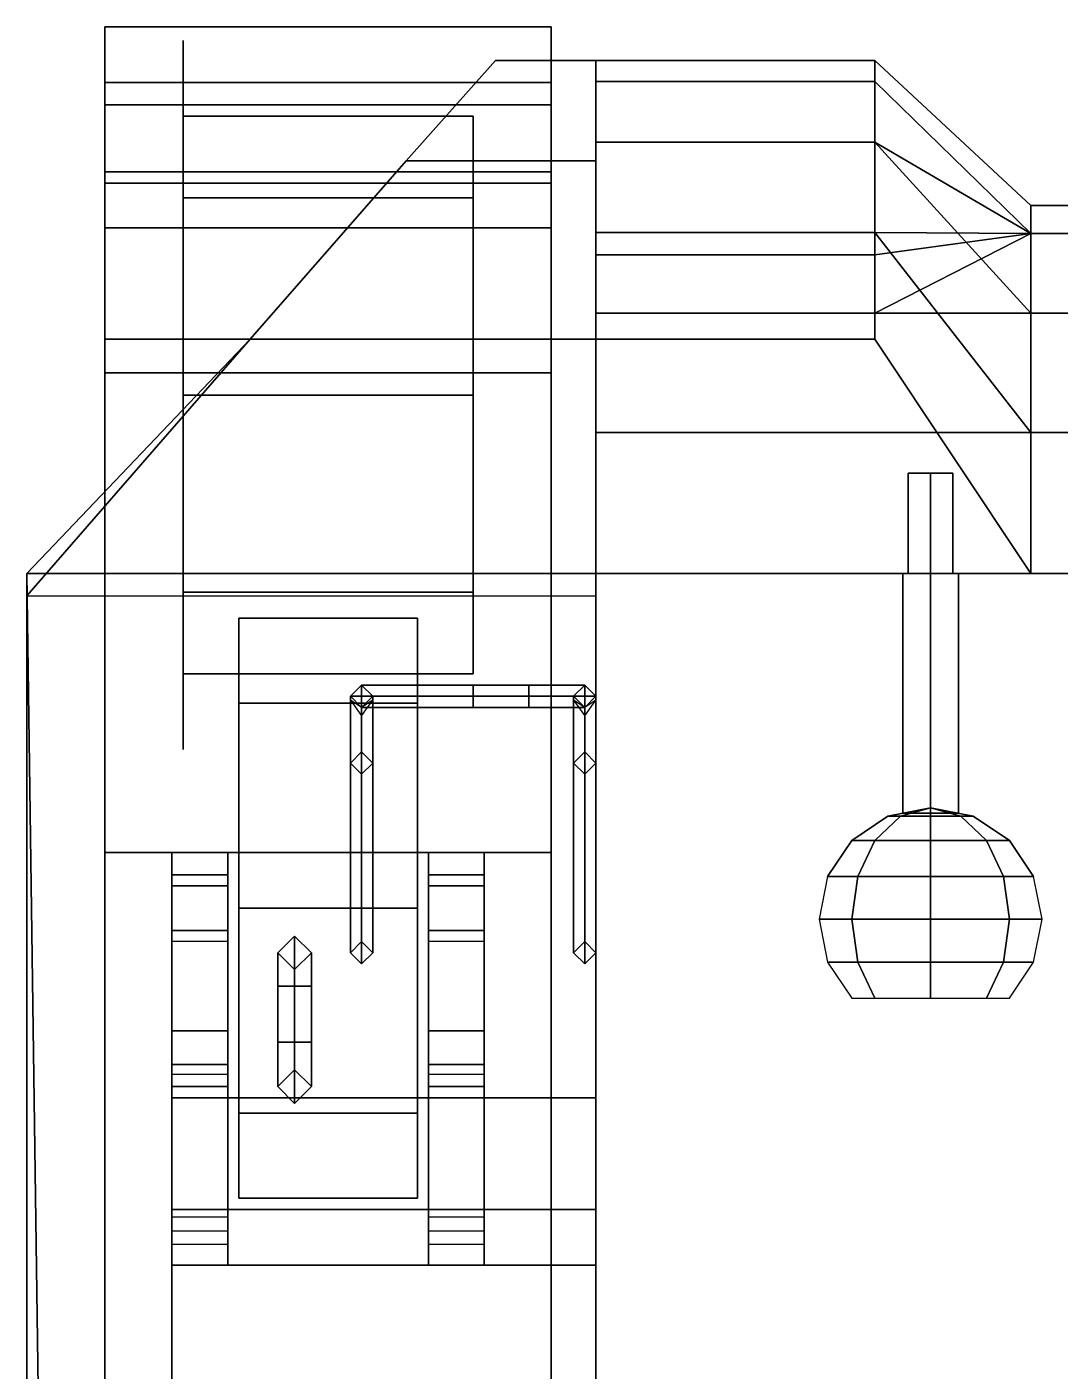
# Model space of a CAD drawing. Header units: millimetres. Extents: x -1.3 to 3, y -3.1 to 8.5.
# Drawn here: x -1.31 to -0.384, y 1.565 to 2.77 of the extents above; entities that cross this region are included whole.
import ezdxf

# ---------------------------------------------------------------- set-up
doc = ezdxf.new("R2010")
doc.units = ezdxf.units.MM
for name, color, linetype in [('bogie', 5, 'Continuous'), ('mg', 1, 'Continuous'), ('tracks', 3, 'Continuous'), ('wheels', 2, 'Continuous')]:
    doc.layers.add(name, color=color, linetype=linetype)

msp = doc.modelspace()

# ---------------------------------------------------------------- linework, layer by layer
for points in [[(-0.8900000000000003, 2.74, 1), (-0.97, 2.65, 1.06), (-0.97, 2.65, 1.09), (-0.8900000000000003, 2.74, 1.03)], [(-0.8000000000000003, 2.74, 1), (-0.8, 2.65, 1.06), (-0.97, 2.65, 1.06), (-0.8900000000000003, 2.74, 1)], [(-0.8900000000000003, 2.74, 1.03), (-0.97, 2.65, 1.09), (-0.8, 2.65, 1.09), (-0.8000000000000003, 2.74, 1.03)], [(-0.8000000000000003, 2.74, 1.03), (-0.8000000000000003, 2.74, 1), (-0.8900000000000003, 2.74, 1), (-0.8900000000000003, 2.74, 1.03)], [(-0.55, 2.720969883127822, 0.7956708580912721), (-0.55, 2.74, 0.7000000000000002), (-0.8, 2.74, 0.7000000000000002), (-0.8, 2.720969883127822, 0.7956708580912721)], [(-0.55, 2.74, 0.7000000000000002), (-0.55, 2.720969883127822, 0.6043291419087282), (-0.8, 2.720969883127822, 0.6043291419087282), (-0.8, 2.74, 0.7000000000000002)], [(-0.8000000000000012, 2.666776695296637, 0.8767766952966367), (-0.8, 2.720969883127822, 0.7956708580912721), (-0.8, 2.74, 0.7000000000000002), (-0.8000000000000004, 2.720969883127822, 0.6043291419087282)], [(-0.8, 2.65, 1.09), (-0.8, 2.65, 1.06), (-0.8000000000000003, 2.74, 1), (-0.8000000000000003, 2.74, 1.03)], [(-0.8, 2.565737347171717, 0.9349349049750186), (-0.8, 2.513345237791561, 1.013345237791561), (-0.8, 2.65, 1.06), (-0.8, 2.74, 1)], [(-0.8, 2.74, 1), (-0.8, 2.65, 1.06), (-0.8, 2.513345237791561, 1.013345237791561), (-0.8, 2.565737347171717, 0.9349349049750186)], [(-0.41, 2.61, 0.7800000000000002), (-0.41, 2.584880245728725, 0.6537144673195208), (-0.55, 2.720969883127822, 0.6043291419087282), (-0.55, 2.74, 0.7000000000000002)], [(-0.4099999999999999, 2.584880245728725, 0.9062855326804797), (-0.41, 2.61, 0.7800000000000002), (-0.55, 2.74, 0.7000000000000002), (-0.55, 2.720969883127822, 0.7956708580912721)], [(-0.55, 2.666776695296637, 0.8767766952966367), (-0.55, 2.720969883127822, 0.7956708580912721), (-0.8, 2.720969883127822, 0.7956708580912721), (-0.8, 2.666776695296637, 0.8767766952966367)], [(-0.55, 2.720969883127822, 0.6043291419087282), (-0.55, 2.666776695296637, 0.5232233047033628), (-0.8, 2.666776695296637, 0.5232233047033628), (-0.8, 2.720969883127822, 0.6043291419087282)], [(-0.8000000000000012, 2.585670858091273, 0.9309698831278217), (-0.8, 2.666776695296637, 0.8767766952966367), (-0.8, 2.720969883127822, 0.6043291419087282), (-0.8, 2.666776695296637, 0.5232233047033628)], [(-0.41, 2.584880245728725, 0.6537144673195208), (-0.41, 2.513345237791561, 0.5466547622084388), (-0.55, 2.666776695296637, 0.5232233047033628), (-0.55, 2.720969883127822, 0.6043291419087282)], [(-0.4099999999999999, 2.584880245728725, 0.9062855326804797), (-0.4099999999999999, 2.584880245728725, 0.9062855326804797), (-0.55, 2.720969883127822, 0.7956708580912721), (-0.5499999999999995, 2.666776695296637, 0.8767766952966367)], [(-0.55, 2.585670858091273, 0.9309698831278217), (-0.55, 2.666776695296637, 0.8767766952966367), (-0.8, 2.666776695296637, 0.8767766952966367), (-0.8, 2.585670858091273, 0.9309698831278217)], [(-0.55, 2.666776695296637, 0.5232233047033628), (-0.55, 2.585670858091273, 0.4690301168721787), (-0.8, 2.585670858091273, 0.4690301168721787), (-0.8, 2.666776695296637, 0.5232233047033628)], [(-0.8000000000000012, 2.565737347171717, 0.9349349049750186), (-0.8000000000000012, 2.585670858091273, 0.9309698831278217), (-0.8, 2.666776695296637, 0.5232233047033628), (-0.8, 2.585670858091273, 0.4690301168721787)], [(-0.41, 2.513345237791561, 0.5466547622084388), (-0.41, 2.40628553268048, 0.475119754271276), (-0.55, 2.585670858091273, 0.4690301168721787), (-0.55, 2.666776695296637, 0.5232233047033628)], [(-0.4099999999999998, 2.584880245728725, 0.9062855326804797), (-0.4099999999999998, 2.584880245728725, 0.9062855326804797), (-0.55, 2.666776695296637, 0.8767766952966367), (-0.5499999999999995, 2.585670858091273, 0.9309698831278217)], [(-0.8, 2.49, 1.140000000000001), (-0.8000000000000003, 2.65, 1.09), (-0.9700000000000002, 2.65, 1.09), (-1.110000000000001, 2.49, 1.140000000000001)], [(-1.110000000000001, 2.49, 1.12), (-0.9700000000000002, 2.65, 1.06), (-0.8000000000000003, 2.65, 1.06), (-0.8000000000000003, 2.49, 1.12)], [(-0.9700000000000002, 2.65, 1.09), (-0.9700000000000002, 2.65, 1.06), (-1.110000000000001, 2.49, 1.12), (-1.11, 2.49, 1.140000000000001)], [(-0.8000000000000003, 2.49, 1.12), (-0.8000000000000003, 2.65, 1.06), (-0.8000000000000003, 2.65, 1.09), (-0.8, 2.49, 1.140000000000001)], [(-0.8, 2.65, 1.06), (-0.8000000000000003, 2.49, 1.12), (-0.8, 2.40628553268048, 1.084880245728725), (-0.8, 2.513345237791561, 1.013345237791561)], [(-0.8, 2.513345237791561, 1.013345237791561), (-0.8, 2.40628553268048, 1.084880245728725), (-0.8000000000000003, 2.49, 1.12), (-0.8, 2.65, 1.06)], [(0.41, 2.584880245728725, 0.9062855326804797), (0.41, 2.61, 0.7800000000000002), (-0.41, 2.61, 0.7800000000000002), (-0.41, 2.584880245728725, 0.9062855326804797)], [(0.41, 2.61, 0.7800000000000002), (0.41, 2.584880245728725, 0.6537144673195208), (-0.41, 2.584880245728725, 0.6537144673195208), (-0.41, 2.61, 0.7800000000000002)], [(-0.55, 2.565737347171717, 0.9349349049750186), (-0.55, 2.585670858091273, 0.9309698831278217), (-0.8, 2.585670858091273, 0.9309698831278217), (-0.8, 2.565737347171717, 0.9349349049750186)], [(-0.55, 2.585670858091273, 0.4690301168721787), (-0.55, 2.49, 0.4500000000000002), (-0.8, 2.49, 0.4500000000000002), (-0.8, 2.585670858091273, 0.4690301168721787)], [(-0.8, 2.40628553268048, 1.084880245728725), (-0.8, 2.513345237791561, 1.013345237791561), (-0.8, 2.585670858091273, 0.4690301168721787), (-0.8, 2.49, 0.4500000000000002)], [(-0.8, 2.513345237791561, 1.013345237791561), (-0.8, 2.565737347171717, 0.9349349049750186), (-0.8, 2.585670858091273, 0.4690301168721787)], [(-0.41, 2.40628553268048, 0.475119754271276), (-0.41, 2.28, 0.4500000000000002), (-0.55, 2.49, 0.4500000000000002), (-0.55, 2.585670858091273, 0.4690301168721787)], [(-0.4099999999999999, 2.584880245728725, 0.9062855326804797), (-0.4099999999999999, 2.584880245728725, 0.9062855326804797), (-0.55, 2.585670858091273, 0.9309698831278217), (-0.55, 2.565737347171717, 0.9349349049750186)], [(0.55, 2.513345237791561, 1.013345237791561), (0.41, 2.584880245728725, 0.9062855326804797), (-0.41, 2.584880245728725, 0.9062855326804797), (-0.55, 2.513345237791561, 1.013345237791561)], [(-0.41, 2.584880245728725, 0.9062855326804797), (-0.41, 2.584880245728725, 0.9062855326804797), (-0.55, 2.565737347171717, 0.9349349049750186), (-0.55, 2.513345237791561, 1.013345237791561)], [(0.41, 2.584880245728725, 0.6537144673195208), (0.41, 2.513345237791561, 0.5466547622084388), (-0.41, 2.513345237791561, 0.5466547622084388), (-0.41, 2.584880245728725, 0.6537144673195208)], [(-0.55, 2.513345237791561, 1.013345237791561), (-0.55, 2.565737347171717, 0.9349349049750186), (-0.8, 2.565737347171717, 0.9349349049750186), (-0.8, 2.513345237791561, 1.013345237791561)], [(0.8, 2.40628553268048, 1.084880245728725), (0.8, 2.513345237791561, 1.013345237791561), (-0.8, 2.513345237791561, 1.013345237791561), (-0.8, 2.40628553268048, 1.084880245728725)], [(0.41, 2.513345237791561, 0.5466547622084388), (0.41, 2.40628553268048, 0.475119754271276), (-0.41, 2.40628553268048, 0.475119754271276), (-0.41, 2.513345237791561, 0.5466547622084388)], [(-1.110000000000001, 2.49, 1.140000000000001), (-1.31, 2.26, 1.140000000000001), (-0.8, 2.26, 1.140000000000001), (-0.8000000000000003, 2.49, 1.140000000000001)], [(-1.110000000000001, 2.49, 1.12), (-1.31, 2.28, 1.12), (-1.31, 2.26, 1.140000000000001), (-1.110000000000001, 2.49, 1.140000000000001)], [(-0.8000000000000003, 2.49, 1.12), (-0.8, 2.28, 1.12), (-1.31, 2.28, 1.12), (-1.110000000000001, 2.49, 1.12)], [(-0.55, 2.49, 0.4500000000000002), (-0.4100000000000001, 2.28, 0.4500000000000002), (-0.8, 2.28, 0.4500000000000002), (-0.8, 2.49, 0.4500000000000002)], [(-0.8, 2.28, 1.12), (-0.8, 2.40628553268048, 1.084880245728725), (-0.8, 2.49, 0.4500000000000002), (-0.8, 2.28, 0.4500000000000002)], [(-0.8, 2.26, 1.140000000000001), (-0.8, 2.28, 1.12), (-0.8000000000000003, 2.49, 1.12), (-0.8000000000000003, 2.49, 1.140000000000001)], [(-0.8, 2.40628553268048, 1.084880245728725), (-0.8, 2.28, 1.12), (-0.8, 2.28, 1.12), (-0.8000000000000002, 2.49, 1.12)], [(-0.8000000000000002, 2.49, 1.12), (-0.8, 2.28, 1.12), (-0.8, 2.28, 1.12), (-0.8, 2.40628553268048, 1.084880245728725)], [(0.8, 2.28, 1.12), (0.8, 2.40628553268048, 1.084880245728725), (-0.8, 2.40628553268048, 1.084880245728725), (-0.8, 2.28, 1.12)], [(0.41, 2.40628553268048, 0.475119754271276), (0.41, 2.28, 0.4500000000000002), (-0.41, 2.28, 0.4500000000000002), (-0.41, 2.40628553268048, 0.475119754271276)], [(-1.31, 2.28, 1.12), (-1.31, -2.85, 1.12), (-1.3, -2.75, 1.4), (-1.3, 1.55, 1.79)], [(1.31, 2.28, 1.12), (-1.31, 2.280000000000001, 1.12), (-1.3, 1.550000000000024, 1.790000000000003), (1.300000000001162, 1.550000000000492, 1.790000000000003)], [(-0.8000000000000003, 2.280000000000001, 1.12), (-0.8000000000000003, -2.849999999999998, 1.120000000000005), (-1.31, -2.850000000000001, 1.120000000000001), (-1.31, 2.279999999999995, 1.120000000000005)], [(-0.8, 2.28, 0.4500000000000002), (-0.8, -2.47, 0.4500000000000002), (-0.8, -2.47, 1.12), (-0.8, 2.28, 1.12)], [(0.8, 2.28, 0.4500000000000002), (0.8, -2.47, 0.4500000000000002), (-0.8, -2.47, 0.4500000000000002), (-0.8, 2.28, 0.4500000000000002)], [(-1.01, 2.12, 1.26), (-1.02, 2.11, 1.27), (-1.02, 2.17, 1.44), (-1.01, 2.18, 1.44)], [(-1.01, 2.18, 1.44), (-1.02, 2.17, 1.44), (-0.9600000000000003, 2.17, 1.56), (-0.9600000000000003, 2.18, 1.55)], [(-1.02, 2.11, 1.27), (-1.01, 2.1, 1.28), (-1.01, 2.16, 1.44), (-1.02, 2.17, 1.44)], [(-1.02, 2.17, 1.44), (-1.01, 2.16, 1.44), (-0.9600000000000003, 2.16, 1.55), (-0.9600000000000003, 2.17, 1.56)], [(-1, 2.11, 1.27), (-1.01, 2.12, 1.26), (-1.01, 2.18, 1.44), (-1, 2.17, 1.44)], [(-1, 2.17, 1.44), (-1.01, 2.18, 1.44), (-0.9600000000000003, 2.18, 1.55), (-0.9600000000000003, 2.17, 1.54)], [(-1.01, 2.1, 1.28), (-1, 2.11, 1.27), (-1, 2.17, 1.44), (-1.01, 2.16, 1.44)], [(-1.01, 2.16, 1.44), (-1, 2.17, 1.44), (-0.9600000000000003, 2.17, 1.54), (-0.9600000000000003, 2.16, 1.55)], [(-0.9600000000000003, 2.17, 1.54), (-0.9600000000000003, 2.18, 1.55), (-0.9100000000000005, 2.18, 1.57), (-0.9100000000000005, 2.17, 1.56)], [(-0.9600000000000003, 2.18, 1.55), (-0.9600000000000003, 2.17, 1.56), (-0.9100000000000005, 2.17, 1.58), (-0.9100000000000005, 2.18, 1.57)], [(-0.9600000000000003, 2.16, 1.55), (-0.9600000000000003, 2.17, 1.54), (-0.9100000000000005, 2.17, 1.56), (-0.9100000000000005, 2.16, 1.57)], [(-0.9600000000000003, 2.17, 1.56), (-0.9600000000000003, 2.16, 1.55), (-0.9100000000000005, 2.16, 1.57), (-0.9100000000000005, 2.17, 1.58)], [(-0.8599999999999998, 2.18, 1.55), (-0.8599999999999998, 2.17, 1.54), (-0.9099999999999996, 2.17, 1.56), (-0.9099999999999996, 2.18, 1.57)], [(-0.8599999999999998, 2.17, 1.56), (-0.8599999999999998, 2.18, 1.55), (-0.9099999999999996, 2.18, 1.57), (-0.9099999999999996, 2.17, 1.58)], [(-0.8599999999999998, 2.17, 1.54), (-0.8599999999999998, 2.16, 1.55), (-0.9099999999999996, 2.16, 1.57), (-0.9099999999999996, 2.17, 1.56)], [(-0.8599999999999998, 2.16, 1.55), (-0.8599999999999998, 2.17, 1.56), (-0.9099999999999996, 2.17, 1.58), (-0.9099999999999996, 2.16, 1.57)], [(-0.8099999999999999, 2.18, 1.44), (-0.8199999999999997, 2.17, 1.44), (-0.8599999999999998, 2.17, 1.54), (-0.8599999999999998, 2.18, 1.55)], [(-0.8000000000000002, 2.17, 1.44), (-0.8099999999999999, 2.18, 1.44), (-0.8599999999999998, 2.18, 1.55), (-0.8599999999999998, 2.17, 1.56)], [(-0.8199999999999997, 2.17, 1.44), (-0.8099999999999999, 2.16, 1.44), (-0.8599999999999998, 2.16, 1.55), (-0.8599999999999998, 2.17, 1.54)], [(-0.8099999999999999, 2.16, 1.44), (-0.8000000000000002, 2.17, 1.44), (-0.8599999999999998, 2.17, 1.56), (-0.8599999999999998, 2.16, 1.55)], [(-0.8099999999999999, 2.12, 1.26), (-0.8199999999999997, 2.11, 1.27), (-0.8199999999999997, 2.17, 1.44), (-0.8099999999999999, 2.18, 1.44)], [(-0.8199999999999997, 2.11, 1.27), (-0.8099999999999999, 2.1, 1.28), (-0.8099999999999999, 2.16, 1.44), (-0.8199999999999997, 2.17, 1.44)], [(-0.8000000000000002, 2.11, 1.27), (-0.8099999999999999, 2.12, 1.26), (-0.8099999999999999, 2.18, 1.44), (-0.8000000000000002, 2.17, 1.44)], [(-0.8099999999999999, 2.1, 1.28), (-0.8000000000000002, 2.11, 1.27), (-0.8000000000000002, 2.17, 1.44), (-0.8099999999999999, 2.16, 1.44)], [(-1.01, 1.95, 1.42), (-1.02, 1.94, 1.43), (-1.02, 2.166470588235294, 1.430000000000001), (-1.01, 2.1525, 1.42)], [(-1.02, 1.94, 1.43), (-1.01, 1.93, 1.44), (-1.01, 2.16, 1.44), (-1.02, 2.166470588235294, 1.430000000000001)], [(-1, 1.94, 1.43), (-1.01, 1.95, 1.42), (-1.01, 2.1525, 1.42), (-1, 2.166470588235294, 1.430000000000001)], [(-1.01, 1.93, 1.44), (-1, 1.94, 1.43), (-1, 2.166470588235294, 1.430000000000001), (-1.01, 2.16, 1.44)], [(-0.8099999999999999, 1.95, 1.42), (-0.8199999999999997, 1.94, 1.43), (-0.8199999999999997, 2.166470588235294, 1.430000000000001), (-0.8099999999999999, 2.1525, 1.42)], [(-0.8199999999999997, 1.94, 1.43), (-0.8099999999999999, 1.93, 1.44), (-0.8099999999999999, 2.16, 1.44), (-0.8199999999999997, 2.166470588235294, 1.430000000000001)], [(-0.8000000000000002, 1.94, 1.43), (-0.8099999999999999, 1.95, 1.42), (-0.8099999999999999, 2.1525, 1.42), (-0.8000000000000002, 2.166470588235294, 1.430000000000001)], [(-0.8099999999999999, 1.93, 1.44), (-0.8000000000000002, 1.94, 1.43), (-0.8000000000000002, 2.166470588235294, 1.430000000000001), (-0.8099999999999999, 2.16, 1.44)], [(-1.085, 1.91, 1.62), (-1.07, 1.91, 1.635), (-1.07, 1.955, 1.58), (-1.085, 1.94, 1.58)], [(-1.07, 1.955, 1.41), (-1.085, 1.94, 1.43), (-1.085, 1.94, 1.58), (-1.07, 1.955, 1.58)], [(-1.07, 1.91, 1.635), (-1.055, 1.91, 1.62), (-1.055, 1.94, 1.58), (-1.07, 1.955, 1.58)], [(-1.055, 1.94, 1.43), (-1.07, 1.955, 1.41), (-1.07, 1.955, 1.58), (-1.055, 1.94, 1.58)], [(-1.07, 1.91, 1.605), (-1.085, 1.91, 1.62), (-1.085, 1.94, 1.58), (-1.07, 1.925, 1.58)], [(-1.085, 1.94, 1.43), (-1.07, 1.925, 1.44), (-1.07, 1.925, 1.58), (-1.085, 1.94, 1.58)], [(-1.055, 1.91, 1.62), (-1.07, 1.91, 1.605), (-1.07, 1.925, 1.58), (-1.055, 1.94, 1.58)], [(-1.07, 1.925, 1.44), (-1.055, 1.94, 1.43), (-1.055, 1.94, 1.58), (-1.07, 1.925, 1.58)], [(-1.07, 1.86, 1.605), (-1.085, 1.86, 1.62), (-1.085, 1.91, 1.62), (-1.07, 1.91, 1.605)], [(-1.085, 1.86, 1.62), (-1.07, 1.86, 1.635), (-1.07, 1.91, 1.635), (-1.085, 1.91, 1.62)], [(-1.055, 1.86, 1.62), (-1.07, 1.86, 1.605), (-1.07, 1.91, 1.605), (-1.055, 1.91, 1.62)], [(-1.07, 1.86, 1.635), (-1.055, 1.86, 1.62), (-1.055, 1.91, 1.62), (-1.07, 1.91, 1.635)], [(-1.085, 1.86, 1.62), (-1.07, 1.86, 1.605), (-1.07, 1.835, 1.58), (-1.085, 1.82, 1.58)], [(-1.07, 1.86, 1.635), (-1.085, 1.86, 1.62), (-1.085, 1.82, 1.58), (-1.07, 1.805, 1.58)], [(-1.07, 1.86, 1.605), (-1.055, 1.86, 1.62), (-1.055, 1.82, 1.58), (-1.07, 1.835, 1.58)], [(-1.055, 1.86, 1.62), (-1.07, 1.86, 1.635), (-1.07, 1.805, 1.58), (-1.055, 1.82, 1.58)], [(-1.07, 1.835, 1.52), (-1.085, 1.82, 1.54), (-1.085, 1.82, 1.58), (-1.07, 1.835, 1.58)], [(-1.055, 1.82, 1.54), (-1.07, 1.835, 1.52), (-1.07, 1.835, 1.58), (-1.055, 1.82, 1.58)], [(-1.085, 1.82, 1.54), (-1.07, 1.805, 1.55), (-1.07, 1.805, 1.58), (-1.085, 1.82, 1.58)], [(-1.07, 1.805, 1.55), (-1.055, 1.82, 1.54), (-1.055, 1.82, 1.58), (-1.07, 1.805, 1.58)]]:
    msp.add_3dface(points)
at = {"layer": 'bogie'}
for points in [[(-1.13, 2.030000000000001, 0.2999999999999998), (-1.13, 2.000000000000001, 0.2599999999999998), (-1.18, 2.000000000000001, 0.2599999999999998), (-1.18, 2.030000000000001, 0.2999999999999998)], [(-1.18, 2.000000000000001, 0.2599999999999998), (-1.18, 1.960000000000001, 0.2599999999999998), (-1.18, 2.010000000000001, 0.3300000000000001), (-1.18, 2.030000000000001, 0.2999999999999998)], [(-1.18, 2.030000000000001, 0.2999999999999998), (-1.18, 2.010000000000001, 0.3300000000000001), (-1.13, 2.010000000000001, 0.3300000000000001), (-1.13, 2.030000000000001, 0.2999999999999998)], [(-1.13, 2.010000000000001, 0.3300000000000001), (-1.13, 1.960000000000001, 0.2599999999999998), (-1.13, 2.000000000000001, 0.2599999999999998), (-1.13, 2.030000000000001, 0.2999999999999998)], [(-0.9, 2.030000000000001, 0.2999999999999998), (-0.9, 2.000000000000001, 0.2599999999999998), (-0.9499999999999998, 2.000000000000001, 0.2599999999999998), (-0.9499999999999998, 2.030000000000001, 0.2999999999999998)], [(-0.9499999999999998, 2.000000000000001, 0.2599999999999998), (-0.9499999999999998, 1.960000000000001, 0.2599999999999998), (-0.9499999999999998, 2.010000000000001, 0.3300000000000001), (-0.9499999999999998, 2.030000000000001, 0.2999999999999998)], [(-0.9499999999999998, 2.030000000000001, 0.2999999999999998), (-0.9499999999999998, 2.010000000000001, 0.3300000000000001), (-0.9, 2.010000000000001, 0.3300000000000001), (-0.9, 2.030000000000001, 0.2999999999999998)], [(-0.9, 2.010000000000001, 0.3300000000000001), (-0.9, 1.960000000000001, 0.2599999999999998), (-0.9, 2.000000000000001, 0.2599999999999998), (-0.9, 2.030000000000001, 0.2999999999999998)], [(-1.18, 1.960000000000001, 0.2599999999999998), (-1.18, 1.66, 0.3600000000000003), (-1.18, 1.678883610451307, 0.4468646080760097), (-1.18, 2.010000000000002, 0.3300000000000001)], [(-1.18, 2.010000000000002, 0.3300000000000001), (-1.18, 1.678883610451307, 0.4468646080760097), (-1.13, 1.678883610451307, 0.4468646080760097), (-1.13, 2.010000000000002, 0.3300000000000001)], [(-1.13, 1.678883610451307, 0.4468646080760097), (-1.13, 1.66, 0.3600000000000003), (-1.13, 1.960000000000001, 0.2599999999999998), (-1.13, 2.010000000000002, 0.3300000000000001)], [(-0.9499999999999998, 1.960000000000001, 0.2599999999999998), (-0.9499999999999998, 1.66, 0.3599999999999994), (-0.9499999999999998, 1.678883610451307, 0.4468646080760088), (-0.9499999999999998, 2.010000000000002, 0.3300000000000001)], [(-0.9499999999999998, 2.010000000000002, 0.3300000000000001), (-0.9499999999999998, 1.678883610451307, 0.4468646080760088), (-0.9, 1.678883610451307, 0.4468646080760088), (-0.9, 2.010000000000001, 0.3300000000000001)], [(-0.9, 1.678883610451307, 0.4468646080760088), (-0.9, 1.66, 0.3599999999999994), (-0.9, 1.96, 0.2599999999999998), (-0.9, 2.010000000000001, 0.3300000000000001)], [(-1.13, 2.000000000000001, 0.2599999999999998), (-1.13, 1.960000000000001, 0.2599999999999998), (-1.18, 1.960000000000001, 0.2599999999999998), (-1.18, 2.000000000000001, 0.2599999999999998)], [(-0.9, 2.000000000000001, 0.2599999999999998), (-0.9, 1.960000000000001, 0.2599999999999998), (-0.9499999999999998, 1.960000000000001, 0.2599999999999998), (-0.9499999999999998, 2.000000000000001, 0.2599999999999998)], [(-1.18, 1.960000000000001, 0.4400000000000004), (-1.18, 1.870000000000001, 0.5), (-1.13, 1.870000000000001, 0.5), (-1.13, 1.960000000000001, 0.4400000000000004)], [(-1.18, 1.840000000000001, 0.4199999999999999), (-1.18, 1.820000000000001, 0.4500000000000002), (-1.18, 1.870000000000001, 0.5), (-1.18, 1.960000000000001, 0.4400000000000004)], [(-1.13, 1.960000000000001, 0.2599999999999998), (-1.13, 1.66, 0.3600000000000003), (-1.18, 1.66, 0.3600000000000003), (-1.18, 1.960000000000001, 0.2599999999999998)], [(-1.18, 1.950125786163522, 0.351132075471698), (-1.18, 1.960000000000001, 0.4400000000000004), (-1.13, 1.960000000000001, 0.4400000000000004), (-1.13, 1.950125786163522, 0.351132075471698)], [(-1.18, 1.831052631578948, 0.3931578947368424), (-1.18, 1.840000000000001, 0.4199999999999999), (-1.18, 1.960000000000001, 0.4400000000000004), (-1.18, 1.950125786163522, 0.351132075471698)], [(-1.13, 1.870000000000001, 0.5), (-1.13, 1.820000000000001, 0.4500000000000002), (-1.13, 1.840000000000001, 0.4199999999999999), (-1.13, 1.960000000000001, 0.4400000000000004)], [(-1.13, 1.960000000000001, 0.4400000000000004), (-1.13, 1.840000000000001, 0.4199999999999999), (-1.13, 1.831052631578948, 0.3931578947368424), (-1.13, 1.950125786163522, 0.351132075471698)], [(-0.9499999999999998, 1.840000000000001, 0.4199999999999999), (-0.9499999999999998, 1.820000000000001, 0.4499999999999993), (-0.9499999999999998, 1.870000000000001, 0.5), (-0.9499999999999998, 1.960000000000001, 0.4399999999999995)], [(-0.9499999999999998, 1.960000000000001, 0.4399999999999995), (-0.9499999999999998, 1.870000000000001, 0.5), (-0.9, 1.87, 0.5), (-0.9, 1.960000000000001, 0.4399999999999995)], [(-0.9, 1.96, 0.2599999999999998), (-0.9, 1.66, 0.3599999999999994), (-0.9499999999999998, 1.66, 0.3599999999999994), (-0.9499999999999998, 1.960000000000001, 0.2599999999999998)], [(-0.9499999999999998, 1.831052631578948, 0.3931578947368415), (-0.9499999999999998, 1.840000000000001, 0.4199999999999999), (-0.9499999999999998, 1.960000000000001, 0.4399999999999995), (-0.9499999999999998, 1.950125786163522, 0.351132075471698)], [(-0.9499999999999998, 1.950125786163522, 0.351132075471698), (-0.9499999999999998, 1.960000000000001, 0.4399999999999995), (-0.9, 1.960000000000001, 0.4399999999999995), (-0.9, 1.950125786163522, 0.351132075471698)], [(-0.9, 1.87, 0.5), (-0.9, 1.820000000000001, 0.4499999999999993), (-0.9, 1.840000000000001, 0.4199999999999999), (-0.9, 1.960000000000001, 0.4399999999999995)], [(-0.9, 1.960000000000001, 0.4399999999999995), (-0.9, 1.840000000000001, 0.4199999999999999), (-0.9, 1.831052631578948, 0.3931578947368415), (-0.9, 1.950125786163522, 0.351132075471698)], [(-1.18, 1.820000000000001, 0.4500000000000002), (-1.18, 1.690401234567902, 0.4998456790123456), (-1.18, 1.703230403800476, 0.5588598574821848), (-1.18, 1.870000000000001, 0.5)], [(-1.18, 1.870000000000001, 0.5), (-1.18, 1.703230403800476, 0.5588598574821848), (-1.13, 1.703230403800476, 0.5588598574821848), (-1.13, 1.870000000000001, 0.5)], [(-1.13, 1.703230403800476, 0.5588598574821848), (-1.13, 1.690401234567902, 0.4998456790123456), (-1.13, 1.820000000000001, 0.4500000000000002), (-1.13, 1.870000000000001, 0.5)], [(-0.9499999999999998, 1.820000000000001, 0.4499999999999993), (-0.9499999999999998, 1.690401234567902, 0.4998456790123456), (-0.9499999999999998, 1.703230403800476, 0.5588598574821848), (-0.9499999999999998, 1.870000000000001, 0.5)], [(-0.9499999999999998, 1.870000000000001, 0.5), (-0.9499999999999998, 1.703230403800476, 0.5588598574821848), (-0.9, 1.703230403800476, 0.5588598574821848), (-0.9, 1.87, 0.5)], [(-0.9, 1.703230403800476, 0.5588598574821848), (-0.9, 1.690401234567902, 0.4998456790123456), (-0.9, 1.820000000000001, 0.4499999999999993), (-0.9, 1.87, 0.5)], [(-1.13, 1.831052631578948, 0.3931578947368424), (-1.13, 1.840000000000001, 0.4199999999999999), (-1.18, 1.840000000000001, 0.4199999999999999), (-1.18, 1.831052631578948, 0.3931578947368424)], [(-1.13, 1.840000000000001, 0.4199999999999999), (-1.13, 1.820000000000001, 0.4500000000000002), (-1.18, 1.820000000000001, 0.4500000000000002), (-1.18, 1.840000000000001, 0.4199999999999999)], [(-0.9, 1.840000000000001, 0.4199999999999999), (-0.9, 1.820000000000001, 0.4499999999999993), (-0.9499999999999998, 1.820000000000001, 0.4499999999999993), (-0.9499999999999998, 1.840000000000001, 0.4199999999999999)], [(-0.9, 1.831052631578948, 0.3931578947368415), (-0.9, 1.840000000000001, 0.4199999999999999), (-0.9499999999999998, 1.840000000000001, 0.4199999999999999), (-0.9499999999999998, 1.831052631578948, 0.3931578947368415)], [(-1.13, 1.820000000000001, 0.4500000000000002), (-1.13, 1.690401234567902, 0.4998456790123456), (-1.18, 1.690401234567902, 0.4998456790123456), (-1.18, 1.820000000000001, 0.4500000000000002)], [(-0.9, 1.820000000000001, 0.4499999999999993), (-0.9, 1.690401234567902, 0.4998456790123456), (-0.9499999999999998, 1.690401234567902, 0.4998456790123456), (-0.9499999999999998, 1.820000000000001, 0.4499999999999993)], [(-1.18, 1.81, 0.6699999999999999), (-1.18, 1.710000000000001, 0.6200000000000001), (-1.18, 1.710000000000001, 0.8300000000000001), (-1.18, 1.81, 0.8300000000000001)], [(-0.8, 1.81, 0.6699999999999999), (-0.8, 1.710000000000001, 0.6200000000000001), (-1.18, 1.710000000000001, 0.6200000000000001), (-1.18, 1.81, 0.6699999999999999)], [(-0.8, 1.35, 0.8300000000000001), (-0.8, 1.81, 0.8300000000000001), (-1.18, 1.81, 0.8300000000000001), (-1.18, 1.35, 0.8300000000000001)], [(-0.8, 1.81, 0.8300000000000001), (-0.8, 1.81, 0.6699999999999999), (-1.18, 1.81, 0.6699999999999999), (-1.18, 1.81, 0.8300000000000001)], [(-1.18, 1.710000000000001, 0.5899999999999999), (-1.18, 1.66, 0.3600000000000003), (-1.18, 1.5, 0.3600000000000003), (-1.18, 1.45, 0.5899999999999999)], [(-0.8, 1.710000000000001, 0.5899999999999999), (-0.8, 1.66, 0.3600000000000003), (-1.18, 1.660000000000001, 0.3600000000000003), (-1.18, 1.710000000000001, 0.5899999999999999)], [(-1.18, 1.710000000000001, 0.5899999999999999), (-1.18, 1.45, 0.5899999999999999), (-1.18, 1.45, 0.8300000000000001), (-1.18, 1.710000000000001, 0.8300000000000001)], [(-0.8, 1.710000000000001, 0.6200000000000001), (-0.8, 1.710000000000001, 0.5899999999999999), (-1.18, 1.710000000000001, 0.5899999999999999), (-1.18, 1.710000000000001, 0.6200000000000001)], [(-1.18, 1.5, 0.3600000000000003), (-1.18, 1.66, 0.3600000000000003), (-0.8, 1.66, 0.3600000000000003), (-0.8, 1.5, 0.3600000000000003)]]:
    msp.add_3dface(points, dxfattribs=at)
at = {"layer": 'mg'}
for points in [[(-0.5, 2.37, 1.365), (-0.52, 2.37, 1.345), (-0.52, 2.28, 1.345), (-0.5, 2.28, 1.365)], [(-0.52, 2.37, 1.345), (-0.5, 2.37, 1.325), (-0.5, 2.28, 1.325), (-0.52, 2.28, 1.345)], [(-0.48, 2.37, 1.345), (-0.5, 2.37, 1.325), (-0.52, 2.37, 1.345), (-0.5, 2.37, 1.365)], [(-0.48, 2.37, 1.345), (-0.5, 2.37, 1.365), (-0.5, 2.28, 1.365), (-0.48, 2.28, 1.345)], [(-0.5, 2.37, 1.325), (-0.48, 2.37, 1.345), (-0.48, 2.28, 1.345), (-0.5, 2.28, 1.325)], [(-0.5, 2.28, 1.365), (-0.525, 2.28, 1.34), (-0.525, 2.065027190815509, 1.34), (-0.5, 2.065027190815509, 1.365)], [(-0.525, 2.28, 1.34), (-0.5, 2.28, 1.315), (-0.5, 2.065027190815509, 1.315), (-0.525, 2.065027190815509, 1.34)], [(-0.475, 2.28, 1.34), (-0.5, 2.28, 1.315), (-0.525, 2.28, 1.34), (-0.5, 2.28, 1.365)], [(-0.475, 2.28, 1.34), (-0.5, 2.28, 1.365), (-0.5, 2.065027190815509, 1.365), (-0.475, 2.065027190815509, 1.34)], [(-0.5, 2.28, 1.315), (-0.475, 2.28, 1.34), (-0.475, 2.065027190815509, 1.34), (-0.5, 2.065027190815509, 1.315)], [(-0.5707106781186546, 2.040710678118655, 1.34), (-0.5382683432365087, 2.062387953251129, 1.34), (-0.5270598050073096, 2.062387953251129, 1.312940194992691), (-0.5499999999999999, 2.040710678118655, 1.29)], [(-0.5499999999999998, 2.040710678118655, 1.390000000000001), (-0.5270598050073096, 2.062387953251129, 1.36705980500731), (-0.5382683432365087, 2.062387953251129, 1.34), (-0.5707106781186546, 2.040710678118655, 1.34)], [(-0.5499999999999999, 2.040710678118655, 1.29), (-0.5270598050073096, 2.062387953251129, 1.312940194992691), (-0.5, 2.062387953251129, 1.301731656763492), (-0.5, 2.040710678118655, 1.269289321881345)], [(-0.5, 2.040710678118655, 1.410710678118654), (-0.5, 2.062387953251129, 1.378268343236509), (-0.5270598050073096, 2.062387953251129, 1.36705980500731), (-0.5499999999999998, 2.040710678118655, 1.390000000000001)], [(-0.5382683432365087, 2.062387953251129, 1.34), (-0.5, 2.07, 1.34), (-0.5, 2.07, 1.34), (-0.5270598050073096, 2.062387953251129, 1.312940194992691)], [(-0.5270598050073096, 2.062387953251129, 1.36705980500731), (-0.5, 2.07, 1.34), (-0.5, 2.07, 1.34), (-0.5382683432365087, 2.062387953251129, 1.34)], [(-0.5270598050073096, 2.062387953251129, 1.312940194992691), (-0.5, 2.07, 1.34), (-0.5, 2.07, 1.34), (-0.5, 2.062387953251129, 1.301731656763492)], [(-0.5, 2.062387953251129, 1.378268343236509), (-0.5, 2.07, 1.34), (-0.5, 2.07, 1.34), (-0.5270598050073096, 2.062387953251129, 1.36705980500731)], [(-0.5, 2.062387953251129, 1.301731656763492), (-0.5, 2.07, 1.34), (-0.5, 2.07, 1.34), (-0.4729401949926904, 2.062387953251129, 1.31294019499269)], [(-0.4729401949926904, 2.062387953251129, 1.31294019499269), (-0.5, 2.07, 1.34), (-0.5, 2.07, 1.34), (-0.4617316567634913, 2.062387953251129, 1.34)], [(-0.4617316567634913, 2.062387953251129, 1.34), (-0.5, 2.07, 1.34), (-0.5, 2.07, 1.34), (-0.4729401949926904, 2.062387953251129, 1.36705980500731)], [(-0.4729401949926904, 2.062387953251129, 1.36705980500731), (-0.5, 2.07, 1.34), (-0.5, 2.07, 1.34), (-0.5, 2.062387953251129, 1.378268343236509)], [(-0.5, 2.040710678118655, 1.269289321881345), (-0.5, 2.062387953251129, 1.301731656763492), (-0.4729401949926904, 2.062387953251129, 1.31294019499269), (-0.4500000000000002, 2.040710678118655, 1.29)], [(-0.4500000000000001, 2.040710678118655, 1.39), (-0.4729401949926904, 2.062387953251129, 1.36705980500731), (-0.5, 2.062387953251129, 1.378268343236509), (-0.5, 2.040710678118655, 1.410710678118654)], [(-0.4500000000000002, 2.040710678118655, 1.29), (-0.4729401949926904, 2.062387953251129, 1.31294019499269), (-0.4617316567634913, 2.062387953251129, 1.34), (-0.4292893218813454, 2.040710678118655, 1.34)], [(-0.4292893218813454, 2.040710678118655, 1.34), (-0.4617316567634913, 2.062387953251129, 1.34), (-0.4729401949926904, 2.062387953251129, 1.36705980500731), (-0.4500000000000001, 2.040710678118655, 1.39)], [(-0.5923879532511286, 2.008268343236509, 1.34), (-0.5707106781186546, 2.040710678118655, 1.34), (-0.5499999999999999, 2.040710678118655, 1.29), (-0.5653281482438187, 2.008268343236509, 1.274671851756182)], [(-0.5653281482438187, 2.008268343236509, 1.405328148243819), (-0.5499999999999998, 2.040710678118655, 1.390000000000001), (-0.5707106781186546, 2.040710678118655, 1.34), (-0.5923879532511286, 2.008268343236509, 1.34)], [(-0.5653281482438187, 2.008268343236509, 1.274671851756182), (-0.5499999999999999, 2.040710678118655, 1.29), (-0.5, 2.040710678118655, 1.269289321881345), (-0.5, 2.008268343236509, 1.247612046748872)], [(-0.5, 2.008268343236509, 1.432387953251128), (-0.5, 2.040710678118655, 1.410710678118654), (-0.5499999999999998, 2.040710678118655, 1.390000000000001), (-0.5653281482438187, 2.008268343236509, 1.405328148243819)], [(-0.5, 2.008268343236509, 1.247612046748872), (-0.5, 2.040710678118655, 1.269289321881345), (-0.4500000000000002, 2.040710678118655, 1.29), (-0.4346718517561813, 2.008268343236509, 1.274671851756182)], [(-0.4346718517561813, 2.008268343236509, 1.405328148243819), (-0.4500000000000001, 2.040710678118655, 1.39), (-0.5, 2.040710678118655, 1.410710678118654), (-0.5, 2.008268343236509, 1.432387953251128)], [(-0.4346718517561813, 2.008268343236509, 1.274671851756182), (-0.4500000000000002, 2.040710678118655, 1.29), (-0.4292893218813454, 2.040710678118655, 1.34), (-0.4076120467488714, 2.008268343236509, 1.34)], [(-0.4076120467488714, 2.008268343236509, 1.34), (-0.4292893218813454, 2.040710678118655, 1.34), (-0.4500000000000001, 2.040710678118655, 1.39), (-0.4346718517561813, 2.008268343236509, 1.405328148243819)], [(-0.5707106781186547, 1.97, 1.410710678118654), (-0.5653281482438187, 2.008268343236509, 1.405328148243819), (-0.5923879532511286, 2.008268343236509, 1.34), (-0.6, 1.97, 1.34)], [(-0.5, 1.97, 1.44), (-0.5, 2.008268343236509, 1.432387953251128), (-0.5653281482438187, 2.008268343236509, 1.405328148243819), (-0.5707106781186547, 1.97, 1.410710678118654)], [(-0.4292893218813453, 1.97, 1.410710678118654), (-0.4346718517561813, 2.008268343236509, 1.405328148243819), (-0.5, 2.008268343236509, 1.432387953251128), (-0.5, 1.97, 1.44)], [(-0.4, 1.97, 1.34), (-0.4076120467488714, 2.008268343236509, 1.34), (-0.4346718517561813, 2.008268343236509, 1.405328148243819), (-0.4292893218813453, 1.97, 1.410710678118654)], [(-0.5653281482438188, 1.931731656763491, 1.405328148243819), (-0.5707106781186547, 1.97, 1.410710678118654), (-0.6, 1.97, 1.34), (-0.5923879532511287, 1.931731656763491, 1.34)], [(-0.5, 1.931731656763491, 1.432387953251129), (-0.5, 1.97, 1.44), (-0.5707106781186547, 1.97, 1.410710678118654), (-0.5653281482438188, 1.931731656763491, 1.405328148243819)], [(-0.4346718517561811, 1.931731656763491, 1.405328148243819), (-0.4292893218813453, 1.97, 1.410710678118654), (-0.5, 1.97, 1.44), (-0.5, 1.931731656763491, 1.432387953251129)], [(-0.4076120467488713, 1.931731656763491, 1.34), (-0.4, 1.97, 1.34), (-0.4292893218813453, 1.97, 1.410710678118654), (-0.4346718517561811, 1.931731656763491, 1.405328148243819)], [(-0.55, 1.899289321881345, 1.390000000000001), (-0.5653281482438188, 1.931731656763491, 1.405328148243819), (-0.5923879532511287, 1.931731656763491, 1.34), (-0.5707106781186548, 1.899289321881345, 1.34)], [(-0.5, 1.899289321881345, 1.410710678118654), (-0.5, 1.931731656763491, 1.432387953251129), (-0.5653281482438188, 1.931731656763491, 1.405328148243819), (-0.55, 1.899289321881345, 1.390000000000001)], [(-0.45, 1.899289321881345, 1.390000000000001), (-0.4346718517561811, 1.931731656763491, 1.405328148243819), (-0.5, 1.931731656763491, 1.432387953251129), (-0.5, 1.899289321881345, 1.410710678118654)], [(-0.4292893218813452, 1.899289321881345, 1.34), (-0.4076120467488713, 1.931731656763491, 1.34), (-0.4346718517561811, 1.931731656763491, 1.405328148243819), (-0.45, 1.899289321881345, 1.390000000000001)]]:
    msp.add_3dface(points, dxfattribs=at)
at = {"layer": 'tracks'}
for points in [[(-0.8399999999999999, 2.64, 0.9699999999999998), (-0.8399999999999999, 2.77, 0.8200000000000003), (-1.24, 2.77, 0.8200000000000003), (-1.24, 2.64, 0.9699999999999998)], [(-1.24, 2.64, 0.9699999999999998), (-1.24, 2.77, 0.8200000000000003), (-1.24, 2.7, 0.79), (-1.24, 2.59, 0.9199999999999999)], [(-0.8399999999999999, 2.77, 0.8200000000000003), (-0.8399999999999999, 2.77, 0.6200000000000001), (-1.24, 2.77, 0.6200000000000001), (-1.24, 2.77, 0.8200000000000003)], [(-1.24, 2.77, 0.8200000000000003), (-1.24, 2.77, 0.6200000000000001), (-1.24, 2.7, 0.6200000000000001), (-1.24, 2.7, 0.79)], [(-0.8399999999999999, 2.77, 0.6200000000000001), (-0.8399999999999999, 2.72, 0.4800000000000004), (-1.24, 2.72, 0.4800000000000004), (-1.24, 2.77, 0.6200000000000001)], [(-1.24, 2.77, 0.6200000000000001), (-1.24, 2.72, 0.4800000000000004), (-1.24, 2.63, 0.5), (-1.24, 2.7, 0.6200000000000001)], [(-0.8399999999999999, 2.7, 0.79), (-0.8399999999999999, 2.77, 0.8200000000000003), (-0.8399999999999999, 2.64, 0.9699999999999998), (-0.8399999999999999, 2.59, 0.9199999999999999)], [(-0.8399999999999999, 2.7, 0.6200000000000001), (-0.8399999999999999, 2.77, 0.6200000000000001), (-0.8399999999999999, 2.77, 0.8200000000000003), (-0.8399999999999999, 2.7, 0.79)], [(-0.8399999999999999, 2.63, 0.5), (-0.8399999999999999, 2.72, 0.4800000000000004), (-0.8399999999999999, 2.77, 0.6200000000000001), (-0.8399999999999999, 2.7, 0.6200000000000001)], [(-0.8399999999999999, 2.72, 0.4800000000000004), (-0.8399999999999999, 2.03), (-1.24, 2.03), (-1.24, 2.72, 0.4800000000000004)], [(-1.24, 2.72, 0.4800000000000004), (-1.24, 2.03), (-1.24, 2.03, 0.04999999999999982), (-1.24, 2.63, 0.5)], [(-0.8399999999999999, 2.03, 0.04999999999999982), (-0.8399999999999999, 2.03), (-0.8399999999999999, 2.72, 0.4800000000000004), (-0.8399999999999999, 2.63, 0.5)], [(-1.24, 2.59, 0.9199999999999999), (-1.24, 2.7, 0.79), (-0.8399999999999999, 2.7, 0.79), (-0.8399999999999999, 2.59, 0.9199999999999999)], [(-1.24, 2.7, 0.79), (-1.24, 2.7, 0.6200000000000001), (-0.8399999999999999, 2.7, 0.6200000000000001), (-0.8399999999999999, 2.7, 0.79)], [(-1.24, 2.7, 0.6200000000000001), (-1.24, 2.63, 0.5), (-0.8399999999999999, 2.63, 0.5), (-0.8399999999999999, 2.7, 0.6200000000000001)], [(-0.8399999999999999, 2.49, 1.01), (-0.8399999999999999, 2.64, 0.9699999999999998), (-1.24, 2.64, 0.9699999999999998), (-1.24, 2.49, 1.01)], [(-1.24, 2.49, 1.01), (-1.24, 2.64, 0.9699999999999998), (-1.24, 2.59, 0.9199999999999999), (-1.24, 2.46, 0.96)], [(-0.8399999999999999, 2.59, 0.9199999999999999), (-0.8399999999999999, 2.64, 0.9699999999999998), (-0.8399999999999999, 2.49, 1.01), (-0.8399999999999999, 2.46, 0.96)], [(-1.24, 2.63, 0.5), (-1.24, 2.03, 0.04999999999999982), (-0.8399999999999999, 2.03, 0.04999999999999982), (-0.8399999999999999, 2.63, 0.5)], [(-1.24, 2.46, 0.96), (-1.24, 2.59, 0.9199999999999999), (-0.8399999999999999, 2.59, 0.9199999999999999), (-0.8399999999999999, 2.46, 0.96)], [(-1.24, 2.49, 1.01), (-1.24, -2.39, 1.01), (-0.8399999999999999, -2.39, 1.01), (-0.8399999999999999, 2.49, 1.01)], [(-1.24, 2.46, 0.96), (-1.24, -2.39, 0.96), (-1.24, -2.39, 1.01), (-1.24, 2.49, 1.01)], [(-0.8399999999999999, -2.39, 1.01), (-0.8399999999999999, -2.39, 0.96), (-0.8399999999999999, 2.46, 0.96), (-0.8399999999999999, 2.49, 1.01)], [(-0.8399999999999999, 2.46, 0.96), (-0.8399999999999999, -2.39, 0.96), (-1.24, -2.39, 0.96), (-1.24, 2.46, 0.96)], [(-0.8399999999999999, 2.03), (-0.8399999999999999, -1.68), (-1.24, -1.68), (-1.24, 2.03)], [(-1.24, 2.03), (-1.24, -1.68), (-1.24, -1.65, 0.04999999999999982), (-1.24, 2.03, 0.04999999999999982)], [(-1.24, 2.03, 0.04999999999999982), (-1.24, -1.65, 0.04999999999999982), (-0.8399999999999999, -1.65, 0.04999999999999982), (-0.8399999999999999, 2.03, 0.04999999999999982)], [(-0.8399999999999999, -1.65, 0.04999999999999982), (-0.8399999999999999, -1.68), (-0.8399999999999999, 2.03), (-0.8399999999999999, 2.03, 0.04999999999999982)]]:
    msp.add_3dface(points, dxfattribs=at)
at = {"layer": 'wheels'}
for points in [[(-1.17, 2.665628153116891, 0.6569555372102887), (-1.17, 2.757666839711377, 0.7285717376817029), (-1.17, 2.651163751486253, 0.7760806021020548)], [(-1.17, 2.651163751486253, 0.7760806021020548), (-1.17, 2.651163751486253, 0.7760806021020548), (-1.17, 2.757666839711377, 0.7285717376817029), (-1.17, 2.665628153116891, 0.6569555372102887)], [(-1.17, 2.62442728016824, 0.5558859502895173), (-1.17, 2.739205197659333, 0.5765264361463887), (-1.17, 2.666979866613344, 0.6680878994117672)], [(-1.17, 2.666979866613344, 0.6680878994117672), (-1.17, 2.666979866613344, 0.6680878994117672), (-1.17, 2.739205197659333, 0.5765264361463887), (-1.17, 2.62442728016824, 0.5558859502895173)], [(-1.17, 2.655140335300474, 0.7655952123272352), (-1.17, 2.70335483708597, 0.8717807189539704), (-1.17, 2.586972565692736, 0.8643532762344739)], [(-1.17, 2.586972565692736, 0.8643532762344739), (-1.17, 2.586972565692736, 0.8643532762344739), (-1.17, 2.70335483708597, 0.8717807189539704), (-1.17, 2.655140335300474, 0.7655952123272352)], [(-0.91, 2.616776695296637, 0.8667766952966369), (-0.91, 2.69, 0.6900000000000004), (-1.17, 2.69, 0.6900000000000004), (-1.17, 2.616776695296637, 0.8667766952966369)], [(-0.91, 2.69, 0.6900000000000004), (-0.91, 2.616776695296637, 0.513223304703363), (-1.17, 2.616776695296637, 0.513223304703363), (-1.17, 2.69, 0.6900000000000004)], [(-1.17, 2.69, 0.6900000000000004), (-1.17, 2.263223304703363, 0.513223304703363), (-1.17, 2.19, 0.6900000000000004), (-1.17, 2.616776695296637, 0.8667766952966369)], [(-1.17, 2.616776695296637, 0.513223304703363), (-1.17, 2.44, 0.4400000000000004), (-1.17, 2.263223304703363, 0.513223304703363), (-1.17, 2.69, 0.6900000000000004)], [(-0.91, 2.263223304703363, 0.8667766952966369), (-0.91, 2.69, 0.6900000000000004), (-0.91, 2.616776695296637, 0.8667766952966369), (-0.91, 2.44, 0.9400000000000004)], [(-0.91, 2.19, 0.6900000000000004), (-0.91, 2.616776695296637, 0.513223304703363), (-0.91, 2.69, 0.6900000000000004), (-0.91, 2.263223304703363, 0.8667766952966369)], [(-1.17, 2.540976339922709, 0.4855402759079102), (-1.17, 2.652199250637055, 0.4504765605852477), (-1.17, 2.630797629703241, 0.5651149948968044)], [(-1.17, 2.630797629703241, 0.5651149948968044), (-1.17, 2.630797629703241, 0.5651149948968044), (-1.17, 2.652199250637055, 0.4504765605852477), (-1.17, 2.540976339922709, 0.4855402759079102)], [(-0.91, 2.44, 0.9400000000000004), (-0.91, 2.616776695296637, 0.8667766952966369), (-1.17, 2.616776695296637, 0.8667766952966369), (-1.17, 2.44, 0.9400000000000004)], [(-0.91, 2.616776695296637, 0.513223304703363), (-0.91, 2.44, 0.4400000000000004), (-1.17, 2.44, 0.4400000000000004), (-1.17, 2.616776695296637, 0.513223304703363)], [(-1.17, 2.616776695296637, 0.8667766952966369), (-1.17, 2.19, 0.6900000000000004), (-1.17, 2.263223304703363, 0.8667766952966369), (-1.17, 2.44, 0.9400000000000004)], [(-0.91, 2.263223304703363, 0.513223304703363), (-0.91, 2.44, 0.4400000000000004), (-0.91, 2.616776695296637, 0.513223304703363), (-0.91, 2.19, 0.6900000000000004)], [(-1.17, 2.595366459388822, 0.8569169353210802), (-1.17, 2.588711415054006, 0.9733459282090271), (-1.17, 2.489111736310437, 0.9126837159663328)], [(-1.17, 2.489111736310437, 0.9126837159663328), (-1.17, 2.489111736310437, 0.9126837159663328), (-1.17, 2.588711415054006, 0.9733459282090271), (-1.17, 2.595366459388822, 0.8569169353210802)], [(-1.17, 2.4343929370977, 0.4620338603090151), (-1.17, 2.516581012572019, 0.3792986184236637), (-1.17, 2.550905955188826, 0.4907517400235228)], [(-1.17, 2.550905955188826, 0.4907517400235228), (-1.17, 2.550905955188826, 0.4907517400235228), (-1.17, 2.516581012572019, 0.3792986184236637), (-1.17, 2.4343929370977, 0.4620338603090151)], [(-1.17, 2.38, 0.9100000000000001), (-1.17, 2.38, 0.9100000000000001), (-1.17, 2.44, 1.01), (-1.17, 2.5, 0.9100000000000001)], [(-1.17, 2.5, 0.9100000000000001), (-1.17, 2.44, 1.01), (-1.17, 2.38, 0.9100000000000001)], [(-1.17, 2.329094044811174, 0.490751740023522), (-1.17, 2.363418987427982, 0.3792986184236637), (-1.17, 2.445607062902301, 0.4620338603090151)], [(-1.17, 2.445607062902301, 0.4620338603090151), (-1.17, 2.445607062902301, 0.4620338603090151), (-1.17, 2.363418987427982, 0.3792986184236637), (-1.17, 2.329094044811174, 0.490751740023522)], [(-0.91, 2.263223304703363, 0.8667766952966369), (-0.91, 2.44, 0.9400000000000004), (-1.17, 2.44, 0.9400000000000004), (-1.17, 2.263223304703363, 0.8667766952966369)], [(-0.91, 2.44, 0.4400000000000004), (-0.91, 2.263223304703363, 0.513223304703363), (-1.17, 2.263223304703363, 0.513223304703363), (-1.17, 2.44, 0.4400000000000004)], [(-1.17, 2.390888263689564, 0.9126837159663328), (-1.17, 2.291288584945995, 0.9733459282090262), (-1.17, 2.284633540611178, 0.8569169353210793)], [(-1.17, 2.284633540611178, 0.8569169353210793), (-1.17, 2.284633540611178, 0.8569169353210793), (-1.17, 2.291288584945995, 0.9733459282090262), (-1.17, 2.390888263689564, 0.9126837159663328)], [(-1.17, 2.249202370296759, 0.5651149948968053), (-1.17, 2.227800749362946, 0.4504765605852477), (-1.17, 2.339023660077292, 0.4855402759079102)], [(-1.17, 2.339023660077292, 0.4855402759079102), (-1.17, 2.339023660077292, 0.4855402759079102), (-1.17, 2.227800749362946, 0.4504765605852477), (-1.17, 2.249202370296759, 0.5651149948968053)], [(-1.17, 2.293027434307265, 0.864353276234473), (-1.17, 2.17664516291403, 0.8717807189539695), (-1.17, 2.224859664699526, 0.7655952123272343)], [(-1.17, 2.224859664699526, 0.7655952123272343), (-1.17, 2.224859664699526, 0.7655952123272343), (-1.17, 2.17664516291403, 0.8717807189539695), (-1.17, 2.293027434307265, 0.864353276234473)], [(-0.91, 2.19, 0.6900000000000004), (-0.91, 2.263223304703363, 0.8667766952966369), (-1.17, 2.263223304703363, 0.8667766952966369), (-1.17, 2.19, 0.6900000000000004)], [(-0.91, 2.263223304703363, 0.513223304703363), (-0.91, 2.19, 0.6900000000000004), (-1.17, 2.19, 0.6900000000000004), (-1.17, 2.263223304703363, 0.513223304703363)], [(-1.17, 2.213020133386657, 0.6680878994117672), (-1.17, 2.140794802340668, 0.5765264361463887), (-1.17, 2.255572719831761, 0.5558859502895173)], [(-1.17, 2.255572719831761, 0.5558859502895173), (-1.17, 2.255572719831761, 0.5558859502895173), (-1.17, 2.140794802340668, 0.5765264361463887), (-1.17, 2.213020133386657, 0.6680878994117672)], [(-0.9600000000000001, 2.163847763108503, 0.4938477631085023), (-0.9600000000000001, 2.24, 0.3100000000000005), (-1.12, 2.24, 0.3100000000000005), (-1.12, 2.163847763108503, 0.4938477631085023)], [(-0.9600000000000001, 2.24, 0.3100000000000005), (-0.9600000000000001, 2.163847763108503, 0.1261522368914978), (-1.12, 2.163847763108503, 0.1261522368914978), (-1.12, 2.24, 0.3100000000000005)], [(-1.12, 1.98, 0.5700000000000003), (-1.12, 2.163847763108503, 0.4938477631085023), (-1.12, 2.24, 0.3100000000000005), (-1.12, 1.796152236891498, 0.4938477631085023)], [(-1.12, 1.796152236891498, 0.4938477631085023), (-1.12, 2.24, 0.3100000000000005), (-1.12, 2.163847763108503, 0.1261522368914978), (-1.12, 1.72, 0.3099999999999996)], [(-0.9600000000000002, 2.24, 0.3099999999999996), (-0.9600000000000002, 1.796152236891498, 0.1261522368914978), (-0.9600000000000002, 1.98, 0.04999999999999982), (-0.9600000000000002, 2.163847763108503, 0.1261522368914978)], [(-0.9600000000000002, 2.163847763108503, 0.4938477631085023), (-0.9600000000000002, 1.72, 0.3100000000000005), (-0.9600000000000002, 1.796152236891498, 0.1261522368914978), (-0.9600000000000002, 2.24, 0.3099999999999996)], [(-1.17, 2.228836248513748, 0.7760806021020548), (-1.17, 2.122333160288623, 0.7285717376817029), (-1.17, 2.214371846883109, 0.6569555372102887)], [(-1.17, 2.214371846883109, 0.6569555372102887), (-1.17, 2.214371846883109, 0.6569555372102887), (-1.17, 2.122333160288623, 0.7285717376817029), (-1.17, 2.228836248513748, 0.7760806021020548)], [(-0.9600000000000001, 1.98, 0.5700000000000003), (-0.9600000000000001, 2.163847763108503, 0.4938477631085023), (-1.12, 2.163847763108503, 0.4938477631085023), (-1.12, 1.98, 0.5700000000000003)], [(-0.9600000000000001, 2.163847763108503, 0.1261522368914978), (-0.9600000000000001, 1.98, 0.04999999999999982), (-1.12, 1.98, 0.04999999999999982), (-1.12, 2.163847763108503, 0.1261522368914978)], [(-1.12, 1.72, 0.3099999999999996), (-1.12, 2.163847763108503, 0.1261522368914978), (-1.12, 1.98, 0.04999999999999982), (-1.12, 1.796152236891498, 0.1261522368914978)], [(-0.9600000000000002, 1.98, 0.5700000000000003), (-0.9600000000000002, 1.796152236891498, 0.4938477631085023), (-0.9600000000000002, 1.72, 0.3100000000000005), (-0.9600000000000002, 2.163847763108503, 0.4938477631085023)], [(-0.9600000000000001, 1.796152236891498, 0.4938477631085023), (-0.9600000000000001, 1.98, 0.5700000000000003), (-1.12, 1.98, 0.5700000000000003), (-1.12, 1.796152236891498, 0.4938477631085023)], [(-0.9600000000000001, 1.98, 0.04999999999999982), (-0.9600000000000001, 1.796152236891498, 0.1261522368914978), (-1.12, 1.796152236891498, 0.1261522368914978), (-1.12, 1.98, 0.04999999999999982)], [(-0.9600000000000001, 1.72, 0.3099999999999996), (-0.9600000000000001, 1.796152236891498, 0.4938477631085023), (-1.12, 1.796152236891498, 0.4938477631085023), (-1.12, 1.72, 0.3099999999999996)], [(-0.9600000000000001, 1.796152236891498, 0.1261522368914978), (-0.9600000000000001, 1.72, 0.3099999999999996), (-1.12, 1.72, 0.3099999999999996), (-1.12, 1.796152236891498, 0.1261522368914978)]]:
    msp.add_3dface(points, dxfattribs=at)

doc.saveas('drawing.dxf')
